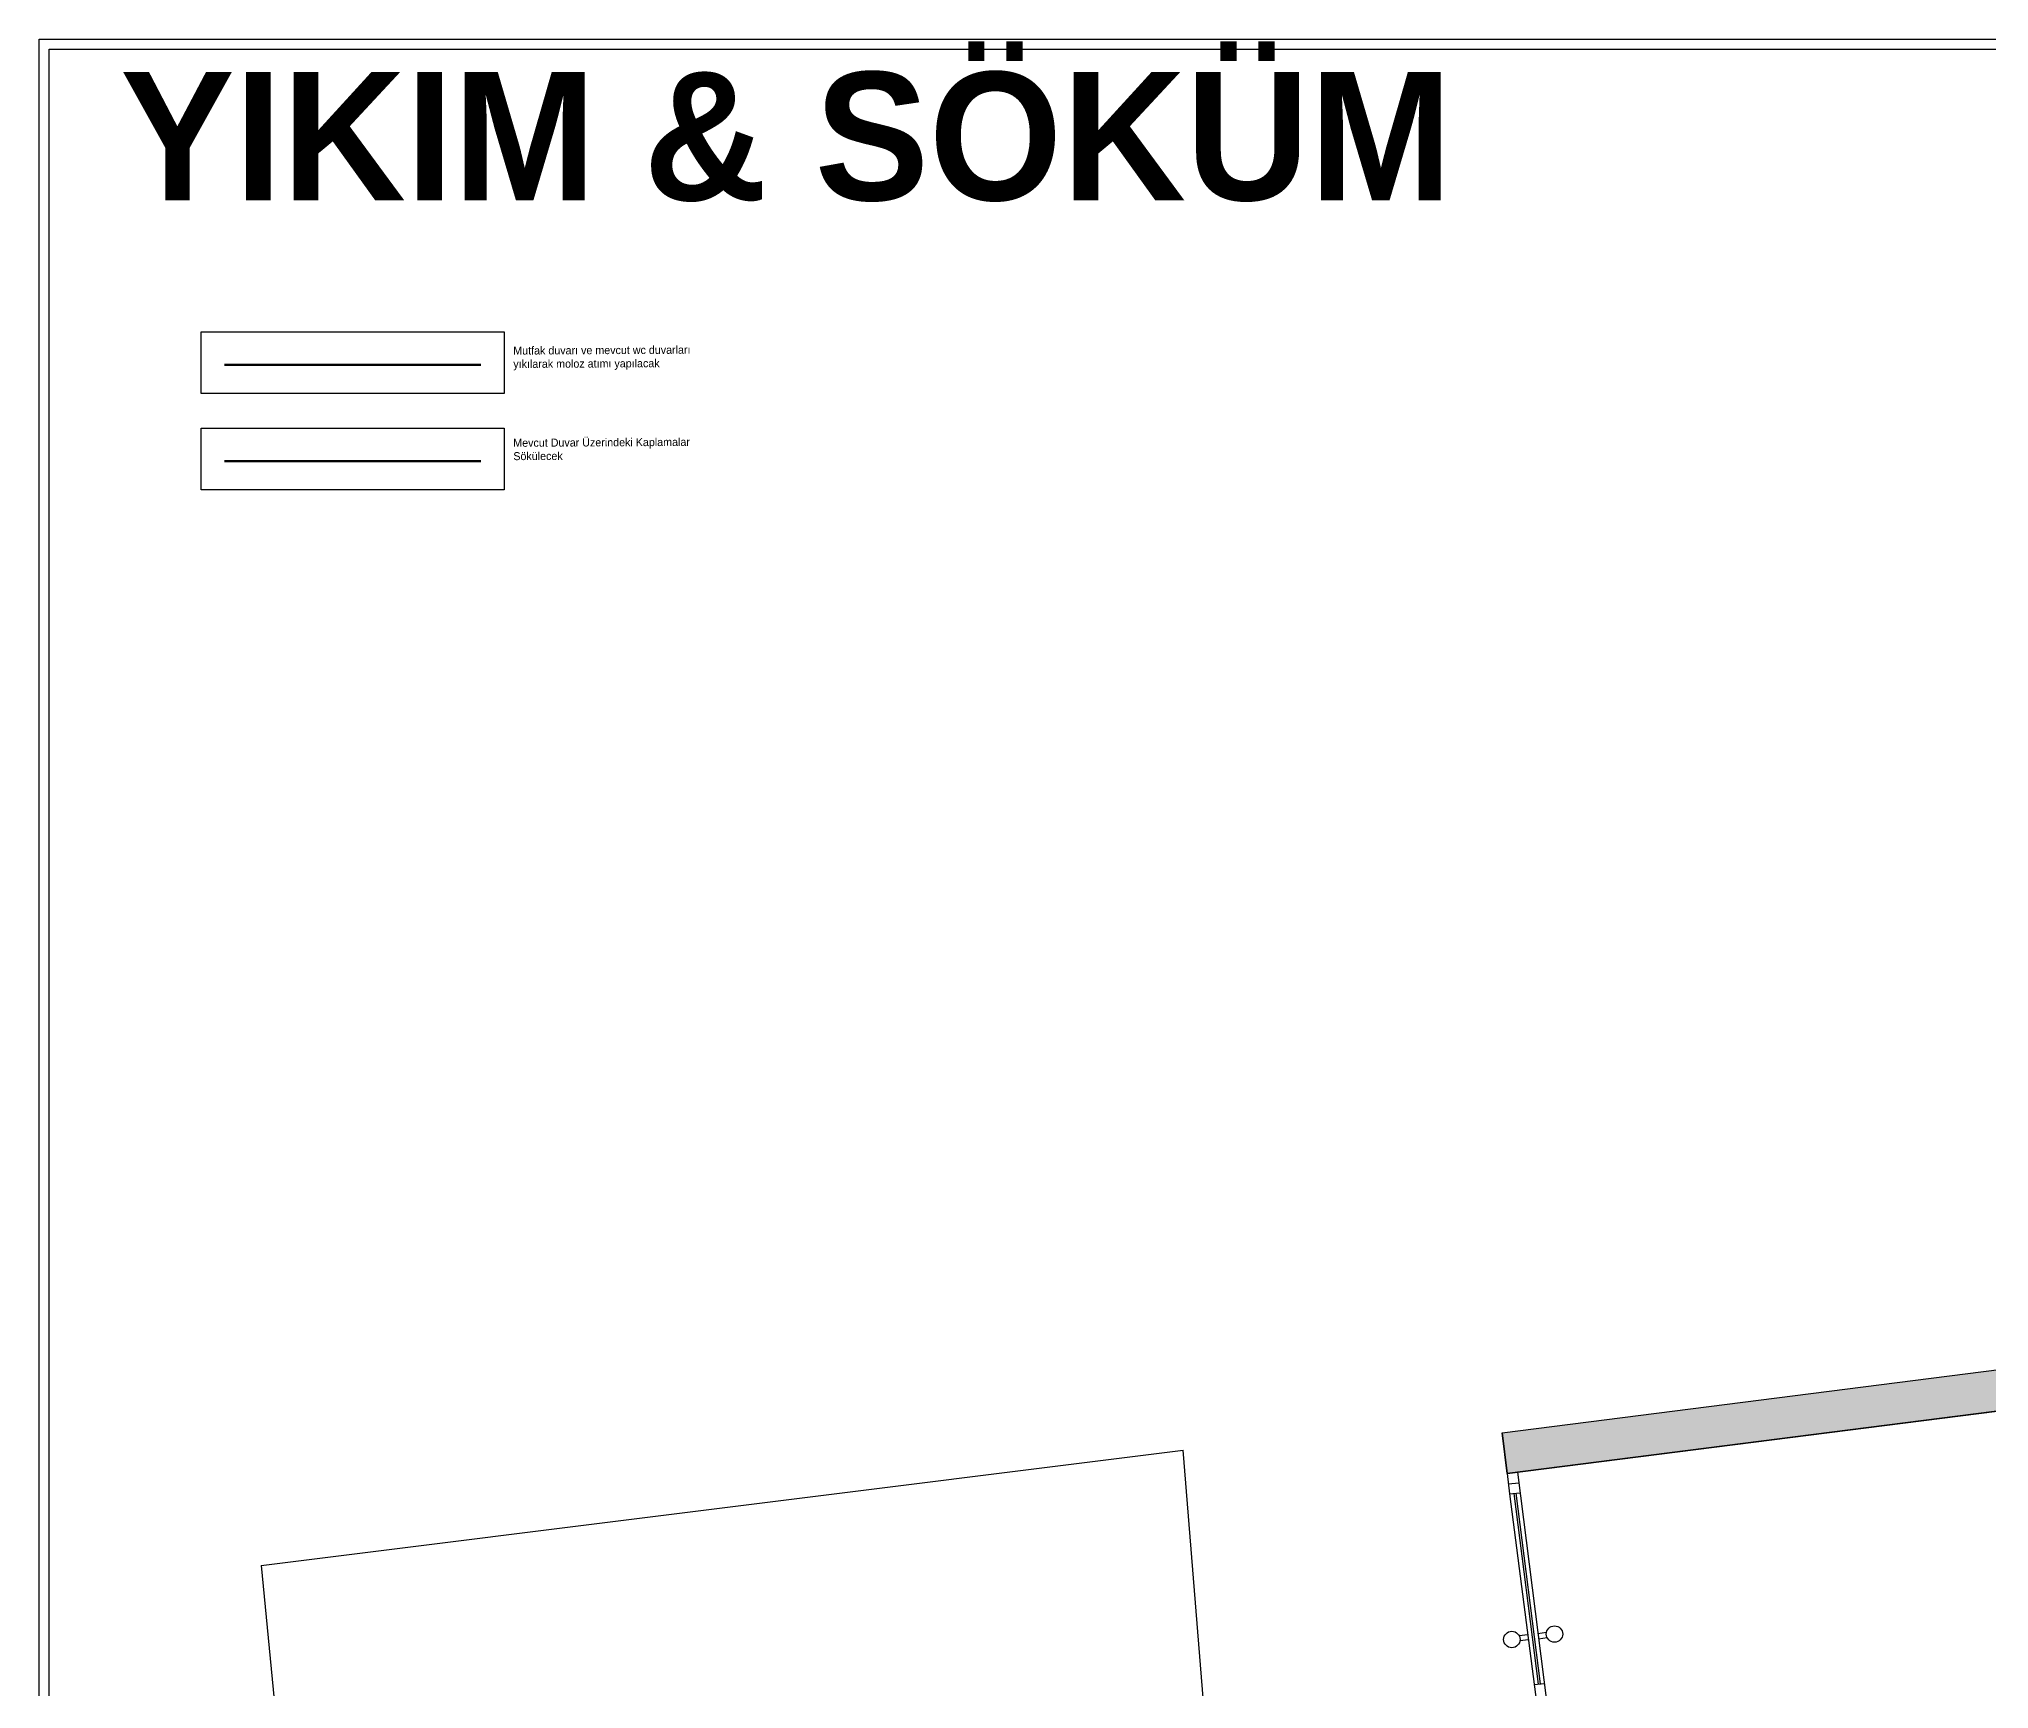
# Model space of a CAD drawing. Extents: x 24214 to 26635, y 31988 to 38688.
# Drawn here: x 24214 to 25166, y 34483 to 35288 of the extents above; entities that cross this region are included whole.
import ezdxf

# ---------------------------------------------------------------- set-up
doc = ezdxf.new("R2010")
doc.units = 0
doc.header["$MEASUREMENT"] = 0
for name, color, linetype in [('0_IO_00_DIMENSION_1-20', 1, 'Continuous'), ('0_TESTO', 7, 'Continuous'), ('Leica_3DDisto_2D', 5, 'Continuous')]:
    doc.layers.add(name, color=color, linetype=linetype)
doc.styles.get("Standard").update_dxf_attribs({"font": 'simplex'})

# ---------------------------------------------------------------- blocks, each defined once
blk = doc.blocks.new('A$C6AA29C70')
at = {"color": 3, "linetype": 'ByBlock'}
blk.add_line((0, 707.89), (453.43, 720.39), dxfattribs=at)
at = {"layer": 'Leica_3DDisto_2D', "color": 3}
for p, q in [((451.03, 569.1), (453.43, 720.39)), ((0, 707.89), (0, 53.6)), ((328.82, 0), (329.93, 572.91)), ((329.93, 572.91), (451.03, 569.1)), ((0, 53.6), (328.82, 0))]:
    blk.add_line(p, q, dxfattribs=at)

msp = doc.modelspace()

# ---------------------------------------------------------------- hatches: boundary and pattern name
at = {"linetype": 'ByBlock', "transparency": 33554495}
msp.add_hatch(color=254, dxfattribs=at).paths.add_polyline_path([(25336.29671, 34625.83532), (25362.26671, 34628.87156), (25466.54671, 34641.06327), (25495.81671, 34644.48532), (25441.23671, 34999.55532), (25702.12671, 35028.56532), (25712.07153, 35029.67115), (25847.29459, 35044.70745), (25867.1765, 35046.91824), (25864.54705, 35066.74913), (25418.30057, 35017.12817), (25472.89841, 34661.94209), (25356.29671, 34648.30981), (25356.29671, 34662.63377), (24928.42738, 34608.08474), (24930.95671, 34588.24532), (24935.91656, 34588.87765), (25336.29671, 34639.92209)])

# ---------------------------------------------------------------- linework, layer by layer
at = {"linetype": 'ByBlock'}
for p, q in [((24930.95671, 34588.24532), (24928.42738, 34608.08474)), ((24928.42738, 34608.08474), (24930.95671, 34588.24532)), ((24930.95671, 34588.24532), (24935.91656, 34588.87765))]:
    msp.add_line(p, q, dxfattribs=at)
at = {"color": 5, "linetype": 'ByBlock', "transparency": 33554636}
for p, q in [((24930.95671, 34588.24532), (24932.12219, 34578.31297)), ((24932.12219, 34578.31297), (24945.34233, 34475.44803))]:
    msp.add_line(p, q, dxfattribs=at)
at = {"color": 5, "linetype": 'ByBlock'}
for p, q in [((24935.91656, 34588.87765), (24950.29715, 34476.07982)), ((24931.58916, 34583.28447), (24936.56167, 34583.81761)), ((24932.12219, 34578.31297), (24937.09469, 34578.8461)), ((24934.20518, 34578.57953), (24946.06138, 34485.58243)), ((24935.20512, 34578.64351), (24947.05588, 34485.68906)), ((24944.17181, 34485.37984), (24949.14431, 34485.91297))]:
    msp.add_line(p, q, dxfattribs=at)
at = {"color": 30, "linetype": 'ByBlock'}
for p, q in [((24940.98031, 34509.62262), (24936.75004, 34509.17024)), ((24941.30656, 34507.06361), (24937.15758, 34506.61993)), ((24945.94016, 34510.25495), (24950.14862, 34510.87842)), ((24946.26641, 34507.69595), (24950.394, 34508.30744))]:
    msp.add_line(p, q, dxfattribs=at)
at = {"linetype": 'ByBlock', "transparency": 33554636}
for points in [[(24214.33671, 35288.22532), (26634.33671, 35288.22532), (26634.33671, 33688.22532), (24214.33671, 33688.22532)], [(24219.33671, 35283.22532), (26629.33671, 35283.22532), (26629.33671, 33693.22532), (24219.33671, 33693.22532)]]:
    msp.add_lwpolyline(points, close=True, dxfattribs=at)
at = {"linetype": 'ByBlock'}
for points in [[(24928.42738, 34608.08474), (25356.29671, 34662.63377), (25356.29671, 34648.30981), (25472.89841, 34661.94209), (25418.30057, 35017.12817), (25864.54705, 35066.74913), (25909.17272, 34730.18913)], [(24930.95671, 34588.24532), (25336.29671, 34639.92209), (25336.29671, 34625.83532), (25495.81671, 34644.48532), (25441.23671, 34999.55532), (25847.29459, 35044.70745), (25889.34938, 34727.53665)]]:
    msp.add_lwpolyline(points, dxfattribs=at)
at = {"color": 30, "linetype": 'ByBlock'}
for centre in [(24954.04001, 34509.95262), (24933.21541, 34507.29769)]:
    msp.add_circle(centre, 4, dxfattribs=at)
at = {"layer": '0_IO_00_DIMENSION_1-20', "color": 1, "lineweight": 50, "transparency": 33554636}
msp.add_line((24304.92638, 35129.31728), (24429.92555, 35129.31728), dxfattribs=at)
at = {"layer": '0_IO_00_DIMENSION_1-20', "color": 132, "lineweight": 50, "transparency": 33554636}
msp.add_line((24304.92638, 35082.31728), (24429.92555, 35082.31728), dxfattribs=at)
at = {"layer": '0_IO_00_DIMENSION_1-20', "color": 7, "transparency": 33554636}
for points in [[(24293.42597, 35145.3039), (24441.42597, 35145.3039), (24441.42597, 35115.3039), (24293.42597, 35115.3039)], [(24293.42597, 35098.3039), (24441.42597, 35098.3039), (24441.42597, 35068.3039), (24293.42597, 35068.3039)]]:
    msp.add_lwpolyline(points, close=True, dxfattribs=at)
at = {"layer": 'Leica_3DDisto_2D'}
msp.add_line((25336.29671, 34639.92209), (24930.95671, 34588.24532), dxfattribs=at)

# ---------------------------------------------------------------- block references
at = {"linetype": 'ByBlock', "transparency": 33554636, "rotation": 5.546140014754946}
msp.add_blockref('A$C6AA29C70', (24391.15269, 33838.8273), dxfattribs=at)

# ---------------------------------------------------------------- texts
at = {"linetype": 'ByBlock', "transparency": 33554636, "char_height": 3.90625, "attachment_point": 1, "rotation": 0.29744538}
for s, insert in [('\\pxql;\\fCentury Gothic|b0|i0;Mutfak duvar\\fCentury Gothic|b0|i0|c162;ı ve mevcut wc duvarları yıkılarak moloz atımı yapılacak', (24445.80197, 35138.14068)), ('\\pxql;\\fCentury Gothic|b0|i0;Mevcut Duvar Üzerindeki Kaplamalar Sökülecek ', (24445.80197, 35093.14818))]:
    msp.add_mtext_dynamic_manual_height_columns(s, width=74.8856012, gutter_width=31.25, heights=[0], dxfattribs=dict(at, insert=insert)).dxf.set("width", 91.1374884)
at = {"layer": '0_TESTO', "linetype": 'Continuous', "insert": (24254.0303, 35272.06468), "char_height": 62.5, "attachment_point": 1}
msp.add_mtext_dynamic_manual_height_columns('\\pxql;\\fCentury Gothic|b1|i0;YIKIM & SÖKÜM', width=922.1998145, gutter_width=31.25, heights=[0], dxfattribs=at).dxf.set("width", 1458.1998145)

doc.saveas('drawing.dxf')
